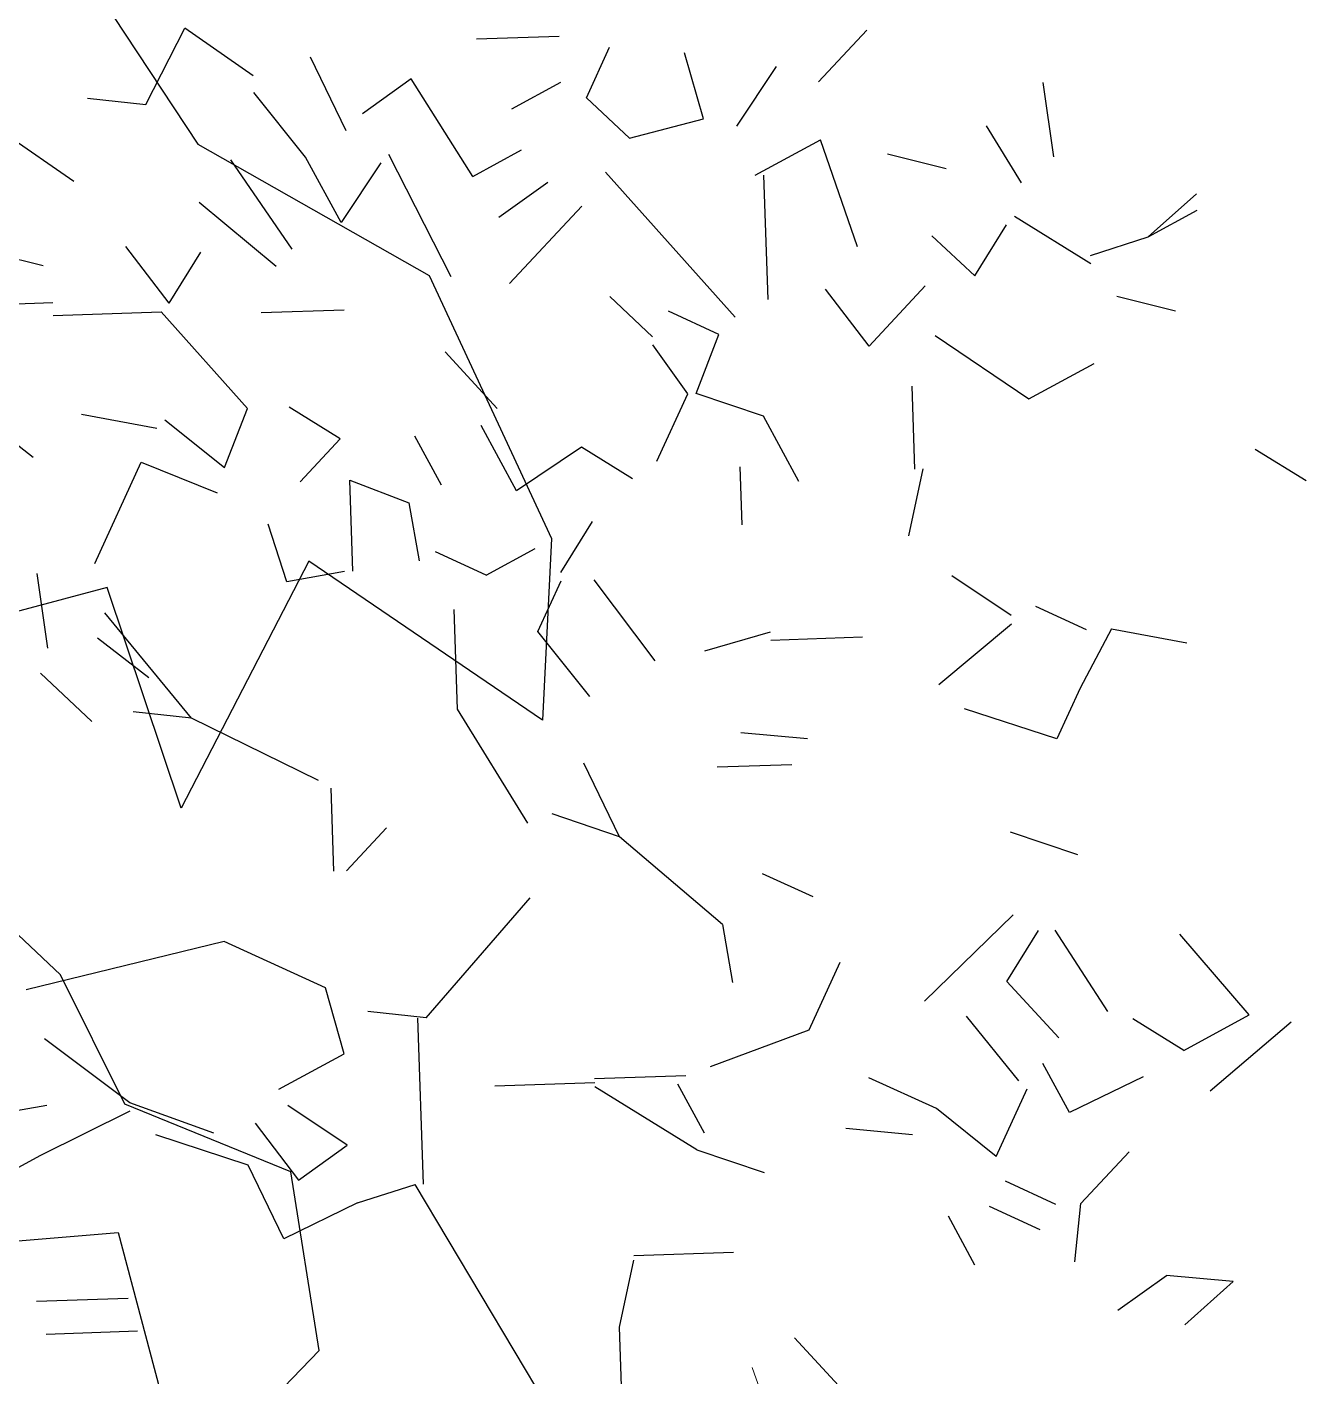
# Model space of a CAD drawing. Header units: metres. Extents: x 10 to 239, y 2 to 253.
# Drawn here: x 93.856 to 94.687, y 179.671 to 180.548 of the extents above; entities that cross this region are included whole.
import ezdxf

# ---------------------------------------------------------------- set-up
doc = ezdxf.new("R2010")
doc.units = ezdxf.units.M
doc.header["$MEASUREMENT"] = 0
doc.layers.add('bloques ARBOLES', color=7, linetype='Continuous', true_color=0xb8d897)

# ---------------------------------------------------------------- blocks, each defined once
blk = doc.blocks.new('arbolote')
at = {"layer": 'bloques ARBOLES'}
for points in [[(1.71641, 9.07352), (1.79706, 9.15747), (1.77878, 9.27351), (1.67086, 9.31731), (1.62903, 9.40144), (1.46368, 9.55755), (1.41292, 9.53387), (1.32561, 9.40565), (1.2498, 9.38005), (1.19807, 9.46501), (1.12225, 9.43942), (1.09727, 9.30604), (1.00955, 9.34119), (0.89145, 9.29818), (0.82627, 9.26872), (0.82446, 9.41527), (0.82083, 9.41956), (0.69614, 9.38108), (0.40291, 9.62845), (0.32388, 9.60013)], [(-1.28397, 9.55897), (-1.3207, 9.48831), (-1.40741, 9.49948), (-1.41091, 9.40914), (-1.28385, 9.17553), (-1.35275, 9.14936), (-1.41728, 8.82704), (-1.3465, 8.7196), (-1.19619, 8.63445), (-1.11673, 8.46354), (-1.12252, 8.34551), (-1.27432, 8.4487), (-1.35731, 8.28826), (-1.4052, 8.43166), (-1.49379, 8.40812), (-1.571, 8.36571), (-1.62973, 8.45025), (-1.74994, 8.34567), (-1.75127, 8.20933), (-1.60066, 8.17595), (-1.54146, 8.00074), (-1.39805, 8.01277), (-1.32066, 7.72053)]]:
    blk.add_lwpolyline(points, dxfattribs=at)
blk = doc.blocks.new('arb-alz-77')
at = {"layer": 'bloques ARBOLES', "linetype": 'Continuous'}
for p, q in [((2.7661, 5.1748), (2.8246, 5.2889)), ((2.7661, 5.1748), (2.8246, 5.2889)), ((2.7661, 5.1748), (2.8246, 5.2889)), ((2.7661, 5.1748), (2.8246, 5.2889)), ((2.7661, 5.1748), (2.8246, 5.2889)), ((2.9266, 5.2175), (2.8246, 5.2889)), ((2.9266, 5.2175), (2.8246, 5.2889)), ((2.9266, 5.2175), (2.8246, 5.2889)), ((3.3854, 5.2767), (3.2611, 5.2725)), ((3.3854, 5.2767), (3.2611, 5.2725)), ((3.3854, 5.2767), (3.2611, 5.2725)), ((3.3854, 5.2767), (3.2611, 5.2725)), ((3.3854, 5.2767), (3.2611, 5.2725)), ((3.3854, 5.2767), (3.2611, 5.2725)), ((3.3854, 5.2767), (3.2611, 5.2725)), ((3.7738, 5.2087), (3.846, 5.2859)), ((3.426, 5.1845), (3.4606, 5.2605)), ((3.426, 5.1845), (3.4606, 5.2605)), ((3.426, 5.1845), (3.4606, 5.2605)), ((3.426, 5.1845), (3.4606, 5.2605)), ((3.0663, 5.1351), (3.0127, 5.2453)), ((3.0663, 5.1351), (3.0127, 5.2453)), ((3.6014, 5.1531), (3.573, 5.2518)), ((3.6014, 5.1531), (3.573, 5.2518)), ((3.6014, 5.1531), (3.573, 5.2518)), ((3.6014, 5.1531), (3.573, 5.2518)), ((3.6515, 5.1423), (3.7108, 5.2315)), ((3.6515, 5.1423), (3.7108, 5.2315)), ((3.6515, 5.1423), (3.7108, 5.2315)), ((3.1634, 5.2131), (3.0905, 5.1608)), ((3.1634, 5.2131), (3.0905, 5.1608)), ((3.1634, 5.2131), (3.0905, 5.1608)), ((3.1634, 5.2131), (3.0905, 5.1608)), ((3.1634, 5.2131), (3.0905, 5.1608)), ((3.1634, 5.2131), (3.0905, 5.1608)), ((3.2556, 5.0666), (3.1634, 5.2131)), ((3.2556, 5.0666), (3.1634, 5.2131)), ((3.2556, 5.0666), (3.1634, 5.2131)), ((3.3144, 5.1683), (3.3877, 5.2082)), ((4.1263, 5.096), (4.1102, 5.2076)), ((4.1263, 5.096), (4.1102, 5.2076)), ((4.1263, 5.096), (4.1102, 5.2076)), ((4.1263, 5.096), (4.1102, 5.2076)), ((4.1263, 5.096), (4.1102, 5.2076)), ((4.1263, 5.096), (4.1102, 5.2076)), ((4.1263, 5.096), (4.1102, 5.2076)), ((4.1263, 5.096), (4.1102, 5.2076)), ((4.1263, 5.096), (4.1102, 5.2076)), ((4.1263, 5.096), (4.1102, 5.2076)), ((2.6786, 5.1842), (2.7661, 5.1748)), ((2.6786, 5.1842), (2.7661, 5.1748)), ((2.6786, 5.1842), (2.7661, 5.1748)), ((2.6786, 5.1842), (2.7661, 5.1748)), ((3.0054, 5.0956), (2.9275, 5.1927)), ((3.4903, 5.1244), (3.426, 5.1845)), ((3.4903, 5.1244), (3.426, 5.1845)), ((3.4903, 5.1244), (3.6014, 5.1531)), ((3.4903, 5.1244), (3.6014, 5.1531)), ((3.4903, 5.1244), (3.6014, 5.1531)), ((3.4903, 5.1244), (3.6014, 5.1531)), ((3.4903, 5.1244), (3.6014, 5.1531)), ((4.0779, 5.0572), (4.0253, 5.1425)), ((4.0779, 5.0572), (4.0253, 5.1425)), ((2.6579, 5.059), (2.5558, 5.1302)), ((2.6579, 5.059), (2.5558, 5.1302)), ((3.6789, 5.0686), (3.7768, 5.1217)), ((3.6789, 5.0686), (3.7768, 5.1217)), ((3.8321, 4.9615), (3.7768, 5.1217)), ((3.8321, 4.9615), (3.7768, 5.1217)), ((3.8321, 4.9615), (3.7768, 5.1217)), ((3.8321, 4.9615), (3.7768, 5.1217)), ((3.8321, 4.9615), (3.7768, 5.1217)), ((3.0585, 4.9978), (3.0054, 5.0956)), ((3.0585, 4.9978), (3.0054, 5.0956)), ((3.0585, 4.9978), (3.0054, 5.0956)), ((3.0585, 4.9978), (3.0054, 5.0956)), ((3.2232, 4.9162), (3.1298, 5.0998)), ((3.2232, 4.9162), (3.1298, 5.0998)), ((3.2556, 5.0666), (3.3289, 5.1065)), ((3.2556, 5.0666), (3.3289, 5.1065)), ((3.9651, 5.0781), (3.8772, 5.1001)), ((2.9851, 4.958), (2.8934, 5.0918)), ((2.9851, 4.958), (2.8934, 5.0918)), ((2.9851, 4.958), (2.8934, 5.0918)), ((2.9851, 4.958), (2.8934, 5.0918)), ((3.1178, 5.087), (3.0585, 4.9978)), ((3.1178, 5.087), (3.0585, 4.9978)), ((3.6488, 4.8558), (3.4546, 5.0733)), ((3.6488, 4.8558), (3.4546, 5.0733)), ((3.6488, 4.8558), (3.4546, 5.0733)), ((3.2949, 5.0058), (3.368, 5.058)), ((3.2949, 5.0058), (3.368, 5.058)), ((3.2949, 5.0058), (3.368, 5.058)), ((3.2949, 5.0058), (3.368, 5.058)), ((3.6913, 5.0689), (3.6976, 4.8823)), ((3.6913, 5.0689), (3.6976, 4.8823)), ((4.2674, 4.9762), (4.34, 5.041)), ((4.2674, 4.9762), (4.34, 5.041)), ((4.2674, 4.9762), (4.34, 5.041)), ((4.2674, 4.9762), (4.34, 5.041)), ((2.9611, 4.9321), (2.8458, 5.028)), ((3.3106, 4.9066), (3.4189, 5.0223)), ((3.3106, 4.9066), (3.4189, 5.0223)), ((3.3106, 4.9066), (3.4189, 5.0223)), ((4.2674, 4.9762), (4.3408, 5.0161)), ((4.2674, 4.9762), (4.3408, 5.0161)), ((4.0078, 4.9177), (4.0551, 4.9941)), ((4.0078, 4.9177), (4.0551, 4.9941)), ((4.1816, 4.936), (4.0671, 5.0069)), ((4.1816, 4.936), (4.0671, 5.0069)), ((4.1816, 4.936), (4.0671, 5.0069)), ((4.1816, 4.936), (4.0671, 5.0069)), ((4.1816, 4.936), (4.0671, 5.0069)), ((3.9435, 4.9778), (4.0078, 4.9177)), ((3.9435, 4.9778), (4.0078, 4.9177)), ((3.9435, 4.9778), (4.0078, 4.9177)), ((3.9435, 4.9778), (4.0078, 4.9177)), ((3.9435, 4.9778), (4.0078, 4.9177)), ((3.9435, 4.9778), (4.0078, 4.9177)), ((4.1812, 4.9485), (4.2674, 4.9762)), ((4.1812, 4.9485), (4.2674, 4.9762)), ((2.6123, 4.9328), (2.5243, 4.9548)), ((2.6123, 4.9328), (2.5243, 4.9548)), ((2.6123, 4.9328), (2.5243, 4.9548)), ((2.801, 4.877), (2.7359, 4.962)), ((2.801, 4.877), (2.7359, 4.962)), ((2.801, 4.877), (2.7359, 4.962)), ((2.801, 4.877), (2.7359, 4.962)), ((2.801, 4.877), (2.8483, 4.9533)), ((2.801, 4.877), (2.8483, 4.9533)), ((3.8495, 4.8127), (3.7843, 4.8977)), ((3.8495, 4.8127), (3.7843, 4.8977)), ((3.8495, 4.8127), (3.9337, 4.9027)), ((3.8495, 4.8127), (3.9337, 4.9027)), ((2.6267, 4.8773), (2.4773, 4.8723)), ((2.6267, 4.8773), (2.4773, 4.8723)), ((2.6267, 4.8773), (2.4773, 4.8723)), ((3.5251, 4.8267), (3.4609, 4.8868)), ((3.5251, 4.8267), (3.4609, 4.8868)), ((3.5251, 4.8267), (3.4609, 4.8868)), ((3.5251, 4.8267), (3.4609, 4.8868)), ((3.5251, 4.8267), (3.4609, 4.8868)), ((3.5251, 4.8267), (3.4609, 4.8868)), ((4.2206, 4.8876), (4.3086, 4.8656)), ((4.2206, 4.8876), (4.3086, 4.8656)), ((4.2206, 4.8876), (4.3086, 4.8656)), ((2.6273, 4.8586), (2.789, 4.8641)), ((2.6273, 4.8586), (2.789, 4.8641)), ((2.6273, 4.8586), (2.789, 4.8641)), ((2.9185, 4.719), (2.789, 4.8641)), ((2.9185, 4.719), (2.789, 4.8641)), ((2.9185, 4.719), (2.789, 4.8641)), ((2.9185, 4.719), (2.789, 4.8641)), ((2.9185, 4.719), (2.789, 4.8641)), ((2.9385, 4.8628), (3.063, 4.8671)), ((2.9385, 4.8628), (3.063, 4.8671)), ((2.9385, 4.8628), (3.063, 4.8671)), ((3.6246, 4.83), (3.5488, 4.8649)), ((3.6246, 4.83), (3.5488, 4.8649)), ((3.6246, 4.83), (3.5488, 4.8649)), ((3.6246, 4.83), (3.5488, 4.8649)), ((3.5779, 4.7412), (3.5256, 4.8143)), ((3.5779, 4.7412), (3.5256, 4.8143)), ((3.5779, 4.7412), (3.5256, 4.8143)), ((3.5779, 4.7412), (3.5256, 4.8143)), ((3.5779, 4.7412), (3.5256, 4.8143)), ((3.5779, 4.7412), (3.5256, 4.8143)), ((3.5779, 4.7412), (3.5256, 4.8143)), ((3.5779, 4.7412), (3.5256, 4.8143)), ((3.5902, 4.7417), (3.6246, 4.83)), ((3.5902, 4.7417), (3.6246, 4.83)), ((3.9487, 4.8285), (4.0887, 4.7336)), ((3.2922, 4.7191), (3.2146, 4.8038)), ((4.0887, 4.7336), (4.1866, 4.7868)), ((4.0887, 4.7336), (4.1866, 4.7868)), ((3.918, 4.6282), (3.9138, 4.7526)), ((3.5314, 4.64), (3.5779, 4.7412)), ((3.5314, 4.64), (3.5779, 4.7412)), ((3.6911, 4.7077), (3.5902, 4.7417)), ((3.6911, 4.7077), (3.5902, 4.7417)), ((3.6911, 4.7077), (3.5902, 4.7417)), ((3.6911, 4.7077), (3.5902, 4.7417)), ((2.6697, 4.7106), (2.7825, 4.6895)), ((2.6697, 4.7106), (2.7825, 4.6895)), ((2.884, 4.6307), (2.9185, 4.719)), ((2.884, 4.6307), (2.9185, 4.719)), ((3.0571, 4.6738), (2.9807, 4.7211)), ((3.0571, 4.6738), (2.9807, 4.7211)), ((3.0571, 4.6738), (2.9807, 4.7211)), ((2.5971, 4.6458), (2.5204, 4.7056)), ((2.5971, 4.6458), (2.5204, 4.7056)), ((2.5971, 4.6458), (2.5204, 4.7056)), ((2.7945, 4.7024), (2.884, 4.6307)), ((2.7945, 4.7024), (2.884, 4.6307)), ((2.7945, 4.7024), (2.884, 4.6307)), ((2.7945, 4.7024), (2.884, 4.6307)), ((2.7945, 4.7024), (2.884, 4.6307)), ((2.7945, 4.7024), (2.884, 4.6307)), ((3.3211, 4.5956), (3.2681, 4.6935)), ((3.3211, 4.5956), (3.2681, 4.6935)), ((3.3211, 4.5956), (3.2681, 4.6935)), ((3.3211, 4.5956), (3.2681, 4.6935)), ((3.3211, 4.5956), (3.2681, 4.6935)), ((3.3211, 4.5956), (3.2681, 4.6935)), ((3.3211, 4.5956), (3.2681, 4.6935)), ((3.3211, 4.5956), (3.2681, 4.6935)), ((3.7442, 4.6099), (3.6911, 4.7077)), ((3.7442, 4.6099), (3.6911, 4.7077)), ((3.7442, 4.6099), (3.6911, 4.7077)), ((3.7442, 4.6099), (3.6911, 4.7077)), ((2.997, 4.6095), (3.0571, 4.6738)), ((2.997, 4.6095), (3.0571, 4.6738)), ((2.997, 4.6095), (3.0571, 4.6738)), ((3.2088, 4.6042), (3.169, 4.6776)), ((3.4186, 4.6611), (3.3211, 4.5956)), ((3.4186, 4.6611), (3.3211, 4.5956)), ((3.4186, 4.6611), (3.3211, 4.5956)), ((3.4951, 4.6139), (3.4186, 4.6611)), ((3.4951, 4.6139), (3.4186, 4.6611)), ((3.4951, 4.6139), (3.4186, 4.6611)), ((3.4951, 4.6139), (3.4186, 4.6611)), ((3.4951, 4.6139), (3.4186, 4.6611)), ((3.4951, 4.6139), (3.4186, 4.6611)), ((3.4951, 4.6139), (3.4186, 4.6611)), ((3.4951, 4.6139), (3.4186, 4.6611)), ((3.4951, 4.6139), (3.4186, 4.6611)), ((3.4951, 4.6139), (3.4186, 4.6611)), ((4.5041, 4.6106), (4.4278, 4.6578)), ((2.6896, 4.4871), (2.7592, 4.6389)), ((2.6896, 4.4871), (2.7592, 4.6389)), ((2.6896, 4.4871), (2.7592, 4.6389)), ((2.6896, 4.4871), (2.7592, 4.6389)), ((2.6896, 4.4871), (2.7592, 4.6389)), ((2.6896, 4.4871), (2.7592, 4.6389)), ((2.7592, 4.6389), (2.8729, 4.593)), ((2.7592, 4.6389), (2.8729, 4.593)), ((2.7592, 4.6389), (2.8729, 4.593)), ((3.6593, 4.5447), (3.6563, 4.6318)), ((3.6593, 4.5447), (3.6563, 4.6318)), ((3.6593, 4.5447), (3.6563, 4.6318)), ((3.9089, 4.5282), (3.9305, 4.6286)), ((3.9089, 4.5282), (3.9305, 4.6286)), ((3.9089, 4.5282), (3.9305, 4.6286)), ((3.9089, 4.5282), (3.9305, 4.6286)), ((3.0715, 4.612), (3.1599, 4.5777)), ((3.0715, 4.612), (3.1599, 4.5777)), ((3.0715, 4.612), (3.1599, 4.5777)), ((3.0715, 4.612), (3.1599, 4.5777)), ((3.0715, 4.612), (3.1599, 4.5777)), ((3.0762, 4.4752), (3.0715, 4.612)), ((3.0715, 4.612), (3.1599, 4.5777)), ((3.1599, 4.5777), (3.1754, 4.4911)), ((3.3877, 4.4733), (3.4349, 4.5496)), ((3.3877, 4.4733), (3.4349, 4.5496)), ((3.3877, 4.4733), (3.4349, 4.5496)), ((3.3877, 4.4733), (3.4349, 4.5496)), ((3.3877, 4.4733), (3.4349, 4.5496)), ((2.977, 4.4595), (2.9492, 4.5457)), ((2.977, 4.4595), (2.9492, 4.5457)), ((2.977, 4.4595), (2.9492, 4.5457)), ((2.977, 4.4595), (2.9492, 4.5457)), ((3.2758, 4.4695), (3.3491, 4.5093)), ((3.2758, 4.4695), (3.3491, 4.5093)), ((3.2758, 4.4695), (3.1998, 4.5043)), ((3.2758, 4.4695), (3.1998, 4.5043)), ((3.2758, 4.4695), (3.1998, 4.5043)), ((3.2758, 4.4695), (3.1998, 4.5043)), ((2.6192, 4.3601), (2.603, 4.4717)), ((2.6192, 4.3601), (2.603, 4.4717)), ((2.6192, 4.3601), (2.603, 4.4717)), ((3.0638, 4.4748), (2.977, 4.4595)), ((3.0638, 4.4748), (2.977, 4.4595)), ((3.0638, 4.4748), (2.977, 4.4595)), ((4.0624, 4.4089), (3.9732, 4.4682)), ((4.0624, 4.4089), (3.9732, 4.4682)), ((4.0624, 4.4089), (3.9732, 4.4682)), ((4.0624, 4.4089), (3.9732, 4.4682)), ((3.3533, 4.385), (3.3881, 4.4607)), ((3.3533, 4.385), (3.3881, 4.4607)), ((3.3533, 4.385), (3.3881, 4.4607)), ((3.3533, 4.385), (3.3881, 4.4607)), ((3.3533, 4.385), (3.3881, 4.4607)), ((3.3533, 4.385), (3.3881, 4.4607)), ((3.3533, 4.385), (3.3881, 4.4607)), ((3.3533, 4.385), (3.3881, 4.4607)), ((3.3533, 4.385), (3.3881, 4.4607)), ((3.3533, 4.385), (3.3881, 4.4607)), ((3.5291, 4.3411), (3.4377, 4.4625)), ((3.5291, 4.3411), (3.4377, 4.4625)), ((3.5291, 4.3411), (3.4377, 4.4625)), ((2.8345, 4.2553), (2.7045, 4.4129)), ((2.8345, 4.2553), (2.7045, 4.4129)), ((2.8345, 4.2553), (2.7045, 4.4129)), ((2.8345, 4.2553), (2.7045, 4.4129)), ((2.8345, 4.2553), (2.7045, 4.4129)), ((2.8345, 4.2553), (2.7045, 4.4129)), ((3.2327, 4.2687), (3.2277, 4.4181)), ((3.2327, 4.2687), (3.2277, 4.4181)), ((4.1752, 4.3877), (4.0993, 4.4226)), ((4.1752, 4.3877), (4.0993, 4.4226)), ((4.1752, 4.3877), (4.0993, 4.4226)), ((4.1752, 4.3877), (4.0993, 4.4226)), ((4.1752, 4.3877), (4.0993, 4.4226)), ((4.1752, 4.3877), (4.0993, 4.4226)), ((3.9538, 4.3055), (4.0629, 4.3965)), ((3.9538, 4.3055), (4.0629, 4.3965)), ((3.9538, 4.3055), (4.0629, 4.3965)), ((4.2126, 4.3889), (4.1658, 4.3003)), ((4.2126, 4.3889), (4.1658, 4.3003)), ((4.2126, 4.3889), (4.1658, 4.3003)), ((4.2126, 4.3889), (4.1658, 4.3003)), ((4.2126, 4.3889), (4.3255, 4.368)), ((4.2126, 4.3889), (4.3255, 4.368)), ((4.2126, 4.3889), (4.3255, 4.368)), ((2.7702, 4.3154), (2.6935, 4.375)), ((2.7702, 4.3154), (2.6935, 4.375)), ((2.7702, 4.3154), (2.6935, 4.375)), ((3.4312, 4.2878), (3.3533, 4.385)), ((3.4312, 4.2878), (3.3533, 4.385)), ((3.4312, 4.2878), (3.3533, 4.385)), ((3.4312, 4.2878), (3.3533, 4.385)), ((3.4312, 4.2878), (3.3533, 4.385)), ((3.4312, 4.2878), (3.3533, 4.385)), ((3.4312, 4.2878), (3.3533, 4.385)), ((3.6033, 4.356), (3.702, 4.3843)), ((3.6033, 4.356), (3.702, 4.3843)), ((3.6033, 4.356), (3.702, 4.3843)), ((3.8394, 4.3764), (3.7025, 4.3717)), ((3.8394, 4.3764), (3.7025, 4.3717)), ((2.6852, 4.2502), (2.608, 4.3224)), ((2.6852, 4.2502), (2.608, 4.3224)), ((2.6852, 4.2502), (2.608, 4.3224)), ((2.6852, 4.2502), (2.608, 4.3224)), ((2.6852, 4.2502), (2.608, 4.3224)), ((4.1658, 4.3003), (4.1309, 4.2243)), ((2.8345, 4.2553), (2.7471, 4.2648)), ((3.338, 4.098), (3.2327, 4.2687)), ((3.338, 4.098), (3.2327, 4.2687)), ((3.338, 4.098), (3.2327, 4.2687)), ((3.338, 4.098), (3.2327, 4.2687)), ((4.1309, 4.2243), (3.9923, 4.2694)), ((4.1309, 4.2243), (3.9923, 4.2694)), ((4.1309, 4.2243), (3.9923, 4.2694)), ((4.1309, 4.2243), (3.9923, 4.2694)), ((4.1309, 4.2243), (3.9923, 4.2694)), ((4.1309, 4.2243), (3.9923, 4.2694)), ((4.1309, 4.2243), (3.9923, 4.2694)), ((3.0245, 4.162), (2.8345, 4.2553)), ((3.0245, 4.162), (2.8345, 4.2553)), ((3.7573, 4.2243), (3.6572, 4.2333)), ((3.7573, 4.2243), (3.6572, 4.2333)), ((3.7573, 4.2243), (3.6572, 4.2333)), ((3.4758, 4.0776), (3.4222, 4.1879)), ((3.6217, 4.1822), (3.7337, 4.186)), ((3.6217, 4.1822), (3.7337, 4.186)), ((3.6217, 4.1822), (3.7337, 4.186)), ((3.6217, 4.1822), (3.7337, 4.186)), ((3.6217, 4.1822), (3.7337, 4.186)), ((3.6217, 4.1822), (3.7337, 4.186)), ((3.6217, 4.1822), (3.7337, 4.186)), ((3.6217, 4.1822), (3.7337, 4.186)), ((3.0478, 4.0258), (3.0436, 4.1503)), ((3.0478, 4.0258), (3.0436, 4.1503)), ((3.4758, 4.0776), (3.3749, 4.1116)), ((3.4758, 4.0776), (3.3749, 4.1116)), ((3.4758, 4.0776), (3.3749, 4.1116)), ((3.0664, 4.0265), (3.1266, 4.0908)), ((3.0664, 4.0265), (3.1266, 4.0908)), ((3.0664, 4.0265), (3.1266, 4.0908)), ((4.0609, 4.085), (4.1617, 4.0509)), ((4.0609, 4.085), (4.1617, 4.0509)), ((3.6297, 3.9458), (3.4758, 4.0776)), ((3.6297, 3.9458), (3.4758, 4.0776)), ((3.6297, 3.9458), (3.4758, 4.0776)), ((3.6297, 3.9458), (3.4758, 4.0776)), ((3.6297, 3.9458), (3.4758, 4.0776)), ((3.6297, 3.9458), (3.4758, 4.0776)), ((3.6894, 4.0225), (3.7653, 3.9878)), ((3.6894, 4.0225), (3.7653, 3.9878)), ((3.6894, 4.0225), (3.7653, 3.9878)), ((3.1858, 3.8062), (3.3418, 3.9859)), ((3.1858, 3.8062), (3.3418, 3.9859)), ((3.1858, 3.8062), (3.3418, 3.9859)), ((3.6297, 3.9458), (3.645, 3.8592)), ((3.6297, 3.9458), (3.645, 3.8592)), ((3.6297, 3.9458), (3.645, 3.8592)), ((3.9325, 3.8314), (4.0651, 3.9605)), ((3.9325, 3.8314), (4.0651, 3.9605)), ((3.9325, 3.8314), (4.0651, 3.9605)), ((4.056, 3.8606), (4.1032, 3.9369)), ((4.056, 3.8606), (4.1032, 3.9369)), ((4.056, 3.8606), (4.1032, 3.9369)), ((4.056, 3.8606), (4.1032, 3.9369)), ((4.056, 3.8606), (4.1032, 3.9369)), ((4.207, 3.8159), (4.1282, 3.9377)), ((4.4189, 3.8105), (4.3152, 3.9316)), ((4.4189, 3.8105), (4.3152, 3.9316)), ((4.4189, 3.8105), (4.3152, 3.9316)), ((4.4189, 3.8105), (4.3152, 3.9316)), ((4.4189, 3.8105), (4.3152, 3.9316)), ((2.8831, 3.9206), (2.5867, 3.8484)), ((2.8831, 3.9206), (2.5867, 3.8484)), ((3.0349, 3.851), (2.8831, 3.9206)), ((3.0349, 3.851), (2.8831, 3.9206)), ((3.0349, 3.851), (2.8831, 3.9206)), ((3.0349, 3.851), (2.8831, 3.9206)), ((3.0349, 3.851), (2.8831, 3.9206)), ((3.0349, 3.851), (2.8831, 3.9206)), ((3.7596, 3.7883), (3.806, 3.8895)), ((4.1336, 3.776), (4.056, 3.8606)), ((4.1336, 3.776), (4.056, 3.8606)), ((4.1336, 3.776), (4.056, 3.8606)), ((4.1336, 3.776), (4.056, 3.8606)), ((3.0632, 3.7524), (3.0349, 3.851)), ((3.0632, 3.7524), (3.0349, 3.851)), ((3.0632, 3.7524), (3.0349, 3.851)), ((3.0632, 3.7524), (3.0349, 3.851)), ((3.0632, 3.7524), (3.0349, 3.851)), ((3.0632, 3.7524), (3.0349, 3.851)), ((3.0632, 3.7524), (3.0349, 3.851)), ((3.0632, 3.7524), (3.0349, 3.851)), ((3.1858, 3.8062), (3.0984, 3.8158)), ((3.1858, 3.8062), (3.0984, 3.8158)), ((3.1858, 3.8062), (3.0984, 3.8158)), ((3.1858, 3.8062), (3.0984, 3.8158)), ((3.1858, 3.8062), (3.0984, 3.8158)), ((3.1858, 3.8062), (3.0984, 3.8158)), ((3.1858, 3.8062), (3.0984, 3.8158)), ((3.1858, 3.8062), (3.0984, 3.8158)), ((3.1858, 3.8062), (3.0984, 3.8158)), ((3.1819, 3.5571), (3.1735, 3.8059)), ((3.1819, 3.5571), (3.1735, 3.8059)), ((4.0736, 3.7117), (3.9955, 3.8087)), ((4.0736, 3.7117), (3.9955, 3.8087)), ((4.0736, 3.7117), (3.9955, 3.8087)), ((4.3211, 3.7574), (4.2448, 3.8047)), ((4.3211, 3.7574), (4.2448, 3.8047)), ((4.3211, 3.7574), (4.2448, 3.8047)), ((4.3211, 3.7574), (4.2448, 3.8047)), ((4.3211, 3.7574), (4.2448, 3.8047)), ((4.3211, 3.7574), (4.2448, 3.8047)), ((4.3211, 3.7574), (4.2448, 3.8047)), ((4.3211, 3.7574), (4.2448, 3.8047)), ((4.3211, 3.7574), (4.4189, 3.8105)), ((4.3211, 3.7574), (4.4189, 3.8105)), ((4.3211, 3.7574), (4.4189, 3.8105)), ((4.3211, 3.7574), (4.4189, 3.8105)), ((4.3606, 3.6966), (4.4816, 3.8003)), ((4.3606, 3.6966), (4.4816, 3.8003)), ((4.3606, 3.6966), (4.4816, 3.8003)), ((4.3606, 3.6966), (4.4816, 3.8003)), ((4.3606, 3.6966), (4.4816, 3.8003)), ((4.3606, 3.6966), (4.4816, 3.8003)), ((4.3606, 3.6966), (4.4816, 3.8003)), ((4.3606, 3.6966), (4.4816, 3.8003)), ((4.3606, 3.6966), (4.4816, 3.8003)), ((4.3606, 3.6966), (4.4816, 3.8003)), ((4.3606, 3.6966), (4.4816, 3.8003)), ((3.6119, 3.7335), (3.7596, 3.7883)), ((3.6119, 3.7335), (3.7596, 3.7883)), ((3.6119, 3.7335), (3.7596, 3.7883)), ((3.6119, 3.7335), (3.7596, 3.7883)), ((2.7418, 3.6791), (2.614, 3.7745)), ((2.7418, 3.6791), (2.614, 3.7745)), ((2.7418, 3.6791), (2.614, 3.7745)), ((2.7418, 3.6791), (2.614, 3.7745)), ((2.9653, 3.6992), (3.0632, 3.7524)), ((2.9653, 3.6992), (3.0632, 3.7524)), ((2.9653, 3.6992), (3.0632, 3.7524)), ((2.9653, 3.6992), (3.0632, 3.7524)), ((3.4382, 3.7153), (3.5749, 3.7198)), ((3.4382, 3.7153), (3.5749, 3.7198)), ((4.1498, 3.6644), (4.1099, 3.7379)), ((3.4384, 3.709), (3.289, 3.7039)), ((3.4384, 3.709), (3.289, 3.7039)), ((3.4384, 3.709), (3.289, 3.7039)), ((3.4384, 3.709), (3.289, 3.7039)), ((3.4384, 3.709), (3.289, 3.7039)), ((3.4384, 3.709), (3.289, 3.7039)), ((3.5912, 3.6082), (3.4385, 3.7027)), ((3.5912, 3.6082), (3.4385, 3.7027)), ((3.5912, 3.6082), (3.4385, 3.7027)), ((3.5912, 3.6082), (3.4385, 3.7027)), ((3.5912, 3.6082), (3.4385, 3.7027)), ((3.6029, 3.6335), (3.563, 3.7068)), ((3.6029, 3.6335), (3.563, 3.7068)), ((3.6029, 3.6335), (3.563, 3.7068)), ((3.6029, 3.6335), (3.563, 3.7068)), ((3.6029, 3.6335), (3.563, 3.7068)), ((3.6029, 3.6335), (3.563, 3.7068)), ((3.9504, 3.6702), (3.8491, 3.7165)), ((3.9504, 3.6702), (3.8491, 3.7165)), ((3.9504, 3.6702), (3.8491, 3.7165)), ((4.04, 3.5984), (4.0865, 3.6996)), ((4.04, 3.5984), (4.0865, 3.6996)), ((4.04, 3.5984), (4.0865, 3.6996)), ((4.04, 3.5984), (4.0865, 3.6996)), ((4.04, 3.5984), (4.0865, 3.6996)), ((4.2602, 3.718), (4.1498, 3.6644)), ((4.2602, 3.718), (4.1498, 3.6644)), ((4.2602, 3.718), (4.1498, 3.6644)), ((4.2602, 3.718), (4.1498, 3.6644)), ((4.2602, 3.718), (4.1498, 3.6644)), ((4.2602, 3.718), (4.1498, 3.6644)), ((4.2602, 3.718), (4.1498, 3.6644)), ((4.2602, 3.718), (4.1498, 3.6644)), ((4.2602, 3.718), (4.1498, 3.6644)), ((4.2602, 3.718), (4.1498, 3.6644)), ((4.2602, 3.718), (4.1498, 3.6644)), ((4.2602, 3.718), (4.1498, 3.6644)), ((4.2602, 3.718), (4.1498, 3.6644)), ((4.2602, 3.718), (4.1498, 3.6644)), ((2.868, 3.6336), (2.7418, 3.6791)), ((2.868, 3.6336), (2.7418, 3.6791)), ((2.868, 3.6336), (2.7418, 3.6791)), ((2.868, 3.6336), (2.7418, 3.6791)), ((2.868, 3.6336), (2.7418, 3.6791)), ((2.6175, 3.6749), (2.5307, 3.6596)), ((2.6075, 3.5999), (2.7423, 3.6667)), ((2.6075, 3.5999), (2.7423, 3.6667)), ((2.6075, 3.5999), (2.7423, 3.6667)), ((2.6075, 3.5999), (2.7423, 3.6667)), ((2.6075, 3.5999), (2.7423, 3.6667)), ((2.6075, 3.5999), (2.7423, 3.6667)), ((3.0678, 3.6154), (2.9786, 3.6747)), ((3.0678, 3.6154), (2.9786, 3.6747)), ((3.0678, 3.6154), (2.9786, 3.6747)), ((3.0678, 3.6154), (2.9786, 3.6747)), ((4.04, 3.5984), (3.9504, 3.6702)), ((4.04, 3.5984), (3.9504, 3.6702)), ((4.04, 3.5984), (3.9504, 3.6702)), ((4.04, 3.5984), (3.9504, 3.6702)), ((4.04, 3.5984), (3.9504, 3.6702)), ((4.04, 3.5984), (3.9504, 3.6702)), ((4.04, 3.5984), (3.9504, 3.6702)), ((4.04, 3.5984), (3.9504, 3.6702)), ((4.04, 3.5984), (3.9504, 3.6702)), ((2.9298, 3.6482), (2.9949, 3.5631)), ((2.9298, 3.6482), (2.9949, 3.5631)), ((2.9298, 3.6482), (2.9949, 3.5631)), ((2.9298, 3.6482), (2.9949, 3.5631)), ((2.9298, 3.6482), (2.9949, 3.5631)), ((2.9298, 3.6482), (2.9949, 3.5631)), ((3.8144, 3.6407), (3.9144, 3.6316)), ((2.9194, 3.5856), (2.7808, 3.6307)), ((2.9194, 3.5856), (2.7808, 3.6307)), ((2.9194, 3.5856), (2.7808, 3.6307)), ((2.9194, 3.5856), (2.7808, 3.6307)), ((2.9194, 3.5856), (2.7808, 3.6307)), ((2.9194, 3.5856), (2.7808, 3.6307)), ((2.4975, 3.5402), (2.6075, 3.5999)), ((2.4975, 3.5402), (2.6075, 3.5999)), ((2.4975, 3.5402), (2.6075, 3.5999)), ((2.9949, 3.5631), (3.0678, 3.6154)), ((2.9949, 3.5631), (3.0678, 3.6154)), ((2.9949, 3.5631), (3.0678, 3.6154)), ((2.9949, 3.5631), (3.0678, 3.6154)), ((3.5912, 3.6082), (3.6921, 3.5743)), ((4.1669, 3.528), (4.2391, 3.6052)), ((4.1669, 3.528), (4.2391, 3.6052)), ((4.1669, 3.528), (4.2391, 3.6052)), ((4.1669, 3.528), (4.2391, 3.6052)), ((4.1669, 3.528), (4.2391, 3.6052)), ((2.9728, 3.4753), (2.9194, 3.5856)), ((2.9728, 3.4753), (2.9194, 3.5856)), ((2.9728, 3.4753), (2.9194, 3.5856)), ((2.9728, 3.4753), (2.9194, 3.5856)), ((2.9728, 3.4753), (2.9194, 3.5856)), ((2.9728, 3.4753), (2.9194, 3.5856)), ((4.1295, 3.5267), (4.0536, 3.5616)), ((4.1295, 3.5267), (4.0536, 3.5616)), ((4.1295, 3.5267), (4.0536, 3.5616)), ((3.0832, 3.5288), (3.1694, 3.5566)), ((3.0832, 3.5288), (3.1694, 3.5566)), ((3.0832, 3.5288), (3.1694, 3.5566)), ((3.0832, 3.5288), (3.1694, 3.5566)), ((3.0832, 3.5288), (3.1694, 3.5566)), ((3.3807, 3.2025), (3.1694, 3.5566)), ((3.3807, 3.2025), (3.1694, 3.5566)), ((3.3807, 3.2025), (3.1694, 3.5566)), ((3.3807, 3.2025), (3.1694, 3.5566)), ((3.3807, 3.2025), (3.1694, 3.5566)), ((3.3807, 3.2025), (3.1694, 3.5566)), ((3.0832, 3.5288), (2.9728, 3.4753)), ((3.0832, 3.5288), (2.9728, 3.4753)), ((3.0832, 3.5288), (2.9728, 3.4753)), ((3.0832, 3.5288), (2.9728, 3.4753)), ((3.0832, 3.5288), (2.9728, 3.4753)), ((3.0832, 3.5288), (2.9728, 3.4753)), ((3.0832, 3.5288), (2.9728, 3.4753)), ((3.0832, 3.5288), (2.9728, 3.4753)), ((4.1059, 3.4886), (4.03, 3.5234)), ((4.1059, 3.4886), (4.03, 3.5234)), ((4.1059, 3.4886), (4.03, 3.5234)), ((4.1059, 3.4886), (4.03, 3.5234)), ((4.1059, 3.4886), (4.03, 3.5234)), ((4.1059, 3.4886), (4.03, 3.5234)), ((4.1059, 3.4886), (4.03, 3.5234)), ((4.1059, 3.4886), (4.03, 3.5234)), ((4.1059, 3.4886), (4.03, 3.5234)), ((4.1059, 3.4886), (4.03, 3.5234)), ((4.1059, 3.4886), (4.03, 3.5234)), ((4.1575, 3.4405), (4.1669, 3.528)), ((4.1575, 3.4405), (4.1669, 3.528)), ((4.1575, 3.4405), (4.1669, 3.528)), ((4.1575, 3.4405), (4.1669, 3.528)), ((4.008, 3.4354), (3.9683, 3.509)), ((4.008, 3.4354), (3.9683, 3.509)), ((4.008, 3.4354), (3.9683, 3.509)), ((4.008, 3.4354), (3.9683, 3.509)), ((4.008, 3.4354), (3.9683, 3.509)), ((4.008, 3.4354), (3.9683, 3.509)), ((4.008, 3.4354), (3.9683, 3.509)), ((4.008, 3.4354), (3.9683, 3.509)), ((3.4756, 3.3428), (3.4972, 3.4432)), ((3.4756, 3.3428), (3.4972, 3.4432)), ((3.4756, 3.3428), (3.4972, 3.4432)), ((3.6463, 3.4544), (3.497, 3.4494)), ((3.6463, 3.4544), (3.497, 3.4494)), ((3.6463, 3.4544), (3.497, 3.4494)), ((4.2221, 3.368), (4.295, 3.4203)), ((4.2221, 3.368), (4.295, 3.4203)), ((4.2221, 3.368), (4.295, 3.4203)), ((4.2221, 3.368), (4.295, 3.4203)), ((4.3951, 3.4112), (4.295, 3.4203)), ((4.3951, 3.4112), (4.295, 3.4203)), ((4.3951, 3.4112), (4.295, 3.4203)), ((4.3951, 3.4112), (4.295, 3.4203)), ((4.3951, 3.4112), (4.295, 3.4203)), ((4.3951, 3.4112), (4.295, 3.4203)), ((4.3951, 3.4112), (4.295, 3.4203)), ((4.3225, 3.3464), (4.3951, 3.4112)), ((4.3225, 3.3464), (4.3951, 3.4112)), ((4.3225, 3.3464), (4.3951, 3.4112)), ((4.3225, 3.3464), (4.3951, 3.4112)), ((4.3225, 3.3464), (4.3951, 3.4112)), ((4.3225, 3.3464), (4.3951, 3.4112)), ((4.3225, 3.3464), (4.3951, 3.4112)), ((4.3225, 3.3464), (4.3951, 3.4112)), ((2.6024, 3.3818), (2.7393, 3.3864)), ((2.6024, 3.3818), (2.7393, 3.3864)), ((2.6024, 3.3818), (2.7393, 3.3864)), ((2.6024, 3.3818), (2.7393, 3.3864)), ((2.6166, 3.3324), (2.7533, 3.3371)), ((2.6166, 3.3324), (2.7533, 3.3371)), ((2.6166, 3.3324), (2.7533, 3.3371)), ((2.6166, 3.3324), (2.7533, 3.3371)), ((2.6166, 3.3324), (2.7533, 3.3371)), ((2.6166, 3.3324), (2.7533, 3.3371)), ((2.6166, 3.3324), (2.7533, 3.3371)), ((2.6166, 3.3324), (2.7533, 3.3371)), ((2.6166, 3.3324), (2.7533, 3.3371)), ((2.6166, 3.3324), (2.7533, 3.3371)), ((3.4798, 3.2183), (3.4756, 3.3428)), ((3.4798, 3.2183), (3.4756, 3.3428)), ((3.8154, 3.2422), (3.7377, 3.3266)), ((3.8154, 3.2422), (3.7377, 3.3266)), ((3.8154, 3.2422), (3.7377, 3.3266))]:
    blk.add_line(p, q, dxfattribs=at)
blk = doc.blocks.new('Palm2-e')
at = {"layer": 'bloques ARBOLES', "lineweight": 5}
blk.add_line((1.0062, 3.84136), (0.80047, 4.42209), dxfattribs=at)

msp = doc.modelspace()

# ---------------------------------------------------------------- block references
for p in [(95.31367, 171.75181), (92.24898, 170.53045)]:
    msp.add_blockref('arbolote', p)
at = {"layer": 'bloques ARBOLES', "color": 2, "xscale": 0.433568186266492, "yscale": 0.433568186266492, "zscale": 0.433568186266492}
msp.add_blockref('arb-alz-77', (92.73427, 178.25369), dxfattribs=at)
at = {"layer": 'bloques ARBOLES'}
msp.add_blockref('Palm2-e', (93.52681, 175.25468), dxfattribs=at)

doc.saveas('drawing.dxf')
